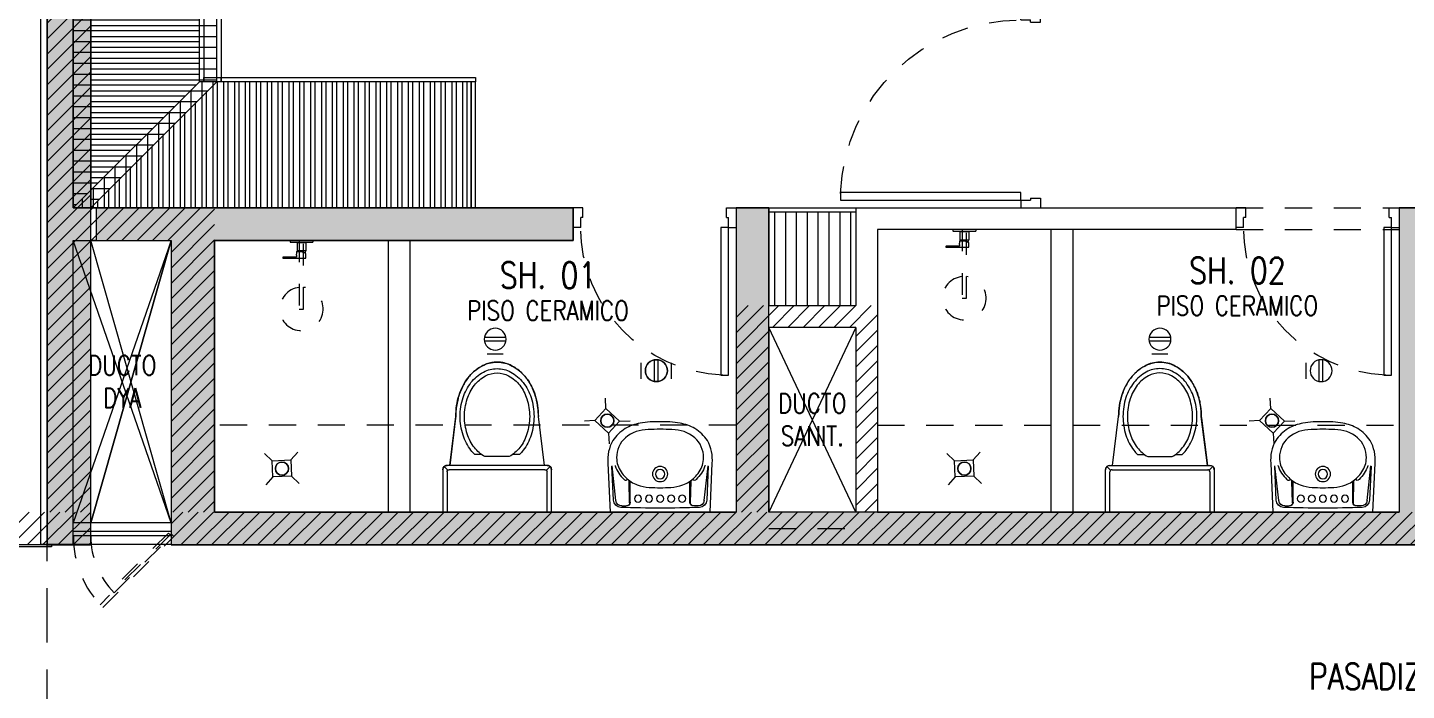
# Model space of a CAD drawing. Header units: millimetres. Extents: x 3738 to 3833, y 1327 to 1657.
# Drawn here: x 3795.41 to 3801.76, y 1488.59 to 1491.64 of the extents above; entities that cross this region are included whole.
import ezdxf
from ezdxf.enums import TextEntityAlignment as Align

# ---------------------------------------------------------------- set-up
doc = ezdxf.new("R2010")
doc.units = ezdxf.units.MM
for name, pattern in [('HIDDEN', [0.375, 0.25, -0.125]), ('HIDDEN2', [0.1875, 0.125, -0.0625]), ('X-REF_DP_Arquitectura$0$HIDDEN', [0.375, 0.25, -0.125])]:
    doc.linetypes.add(name, pattern=pattern)
doc.layers.get('0').update_dxf_attribs({"color": 251, "lineweight": 9})
for name, color, linetype, lineweight in [('A-07', 251, 'Continuous', 13), ('A-LINEAS', 251, 'Continuous', 13), ('A-MOBILIARIO', 251, 'Continuous', 13), ('A-MURO BAJO', 251, 'Continuous', 13), ('A-MUROS', 251, 'Continuous', 13), ('A-PROYECCIONES', 251, 'HIDDEN2', 13), ('A-PROYECCIONES INT.', 251, 'HIDDEN2', 13), ('A-SANITARIOS', 251, 'Continuous', 13), ('A-TEXTO-ACABADO PISO', 251, 'Continuous', 13), ('A-TEXTO-AMBIENTE', 251, 'Continuous', 13), ('A_20_Estructuras', 251, 'Continuous', 13), ('A_30_DispositivosSanit', 251, 'Continuous', 13), ('A_50_TextoAmbiente', 251, 'Continuous', 13), ('A_50_TextoIndicaciones', 251, 'Continuous', 13), ('A_50_Vigas', 251, 'X-REF_DP_Arquitectura$0$HIDDEN', 13), ('A_60_HatchEstructuras', 251, 'Continuous', 13), ('DLP_MOBILIARIO FIJO', 251, 'Continuous', 13), ('MURO CF 120', 251, 'Continuous', 13), ('MURO CF 60', 251, 'Continuous', 13)]:
    doc.layers.add(name, color=color, linetype=linetype, lineweight=lineweight)
doc.styles.add('ROMANS', font='romans.shx', dxfattribs={"width": 0.8})
pattern_1 = [(45, (-21.67, -43.67528), (-0.03535534, 0.03535534), [])]
pattern_2 = [(45, (131.3, -47.8), (-0.035355339, 0.035355339), [])]

# ---------------------------------------------------------------- blocks, each defined once
blk = doc.blocks.new('ESTRUC_P1')
at = {"layer": 'A_60_HatchEstructuras'}
h = blk.add_hatch(color=256, dxfattribs=at)
h.dxf.hatch_style = 1
h.paths.add_polyline_path([(25.5, -2.625), (25.35, -2.625), (25.35, -6.325), (25.5, -6.325)])
h.paths.add_polyline_path([(25.88, -0.625), (26.5, -0.625), (26.5, -0.475), (25.68, -0.475), (25.68, -6.325), (25.88, -6.325)])
h = blk.add_hatch(color=256, dxfattribs=at)
h.dxf.hatch_style = 1
h.paths.add_polyline_path([(26.45, -4.925), (28.1, -4.925), (28.1, -4.775), (25.905, -4.775), (25.905, -4.925), (26.25, -4.925), (26.25, -6.325), (35.65, -6.325), (35.65, -6.175), (32.1, -6.175), (32.1, -4.775), (31.9, -4.775), (31.9, -6.175), (29, -6.175), (29, -4.775), (28.85, -4.775), (28.85, -6.175), (26.45, -6.175)])
h.paths.add_polyline_path([(25.88, -7.675), (28.4, -7.675), (28.4, -9.075), (28.55, -9.075), (28.55, -7.675), (31.9, -7.675), (31.9, -9.075), (32.1, -9.075), (32.1, -7.675), (35.65, -7.675), (35.65, -7.525), (25.68, -7.525), (25.68, -9.075), (27.65, -9.075), (27.65, -8.925), (25.88, -8.925)])
blk.add_lwpolyline([(25.905, -4.925), (25.88, -4.925)])
at = {"elevation": 0}
for points in [[(25.88, -6.225), (26.25, -4.925)], [(26.25, -6.225), (25.88, -4.925)]]:
    blk.add_lwpolyline(points, dxfattribs=at)
at = {"layer": 'A_20_Estructuras'}
for points in [[(25.88, -0.625), (26.5, -0.625), (26.5, -0.475), (25.68, -0.475), (25.68, -6.325), (25.88, -6.325)], [(26.45, -4.925), (28.1, -4.925), (28.1, -4.775), (25.905, -4.775), (25.905, -4.925), (26.25, -4.925), (26.25, -6.325), (35.65, -6.325), (35.65, -6.175), (32.1, -6.175), (32.1, -4.775), (31.9, -4.775), (31.9, -6.175), (29, -6.175), (29, -4.775), (28.85, -4.775), (28.85, -6.175), (26.45, -6.175)]]:
    blk.add_lwpolyline(points, close=True, dxfattribs=at)
at = {"layer": 'A_20_Estructuras', "linetype": 'HIDDEN', "ltscale": 0.5, "elevation": 0}
blk.add_lwpolyline([(29, -6.25), (29.4, -6.25)], dxfattribs=at)
at = {"layer": 'A_50_Vigas'}
for p in [(26.2495, -6.225, 0), (26.25, -6.225, 0)]:
    blk.add_line(p, (25.88, -6.225, 0), dxfattribs=at)
at = {"layer": 'A_50_Vigas', "elevation": 0}
for points in [[(29.4, -5.325), (29, -5.325)], [(29.4, -5.325), (29.4, -6.175)]]:
    blk.add_lwpolyline(points, dxfattribs=at)
at = {"layer": 'A_50_Vigas'}
blk.add_lwpolyline([(25.68, -7.525), (25.68, -6.325)], dxfattribs=at)
blk = doc.blocks.new('*U258')
for p, q in [((0.01, 0.855), (0.01, 0.9)), ((0.1, 0.865), (0.1, 0.9)), ((0.055, 0.855), (0.01, 0.855)), ((0.1, 0.865), (0.055, 0.865)), ((0.055, 0.855), (0.055, 0.865)), ((0.055, 0.045), (0.01, 0.045)), ((0.01, 0.045), (0.01, 0)), ((0.055, 0.045), (0.055, 0.035)), ((0.1, 0.035), (0.055, 0.035)), ((0.1, 0.035), (0.1, 0))]:
    blk.add_line(p, q)
blk.add_lwpolyline([(0.93, 0.07), (0.93, 0.035), (0.1, 0.035), (0.1, 0.07)], close=True)
at = {"color": 7, "linetype": 'HIDDEN2'}
blk.add_arc((0.0995, 0.0339), 0.8311, 2.23015, 89.96723, dxfattribs=at)
blk = doc.blocks.new('ducha marsano')
at = {"linetype": 'HIDDEN2', "ltscale": 0.5, "extrusion": (-4.9425e-10, -7.91123e-10, -1)}
for p, q in [((-0.01, 0), (0.01, 0)), ((0.01, 0), (0.01, -0.3155)), ((-0.0205, -0.08), (-0.0205, -0.0601)), ((-0.0155, -0.058), (-0.0157, -0.058)), ((-0.01, -0.3155), (-0.01, 0)), ((0.0225, -0.0515), (-0.0001, -0.0515)), ((0.0225, -0.0515), (0.0225, -0.0627)), ((0.021, -0.0815), (-0.019, -0.0815)), ((0.025, -0.0815), (0.021, -0.0815)), ((0.0225, -0.0682), (0.0225, -0.077)), ((0.0225, -0.077), (0.025, -0.077)), ((0.025, -0.077), (0.0771, -0.077)), ((0.0771, -0.0815), (0.025, -0.0815)), ((0.0771, -0.077), (0.0816, -0.077)), ((0.0816, -0.0815), (0.0771, -0.0815)), ((0.0816, -0.077), (0.082, -0.077)), ((0.082, -0.0815), (0.0816, -0.0815)), ((0.082, -0.077), (0.084, -0.077)), ((0.084, -0.0815), (0.082, -0.0815)), ((0.0855, -0.0785), (0.0855, -0.08)), ((0.01, -0.3155), (-0.01, -0.3155))]:
    blk.add_line(p, q, dxfattribs=at)
for centre, radius, start, end in [((-0.0004, -0.0462), 0.02, 323.95812, 354.92979), ((0.0004, -0.0462), 0.02, 185.07021, 195.2705), ((0.019, -0.08), 0.0015, 270, 360), ((-0.084, -0.0785), 0.0015, 90, 180), ((-0.084, -0.08), 0.0015, 180, 270), ((0, -0.3155), 0.1, 95.73917, 84.26083)]:
    blk.add_arc(centre, radius, start, end, dxfattribs=at)
at = {"linetype": 'HIDDEN2', "ltscale": 0.5, "extrusion": (-4.94252e-10, -7.91124e-10, -1)}
blk.add_ellipse((0, -0.0515), major_axis=(-0.0225, -0.0095), ratio=0.001448, start_param=0.425436, end_param=1.567366, dxfattribs=at)
at = {"linetype": 'HIDDEN2', "ltscale": 0.5}
for points, degree in [([(-0.0305, 0), (0, 0), (0.0305, 0)], 2), ([(0.0305, 0), (0.0415, 0), (0.0525, 0)], 2), ([(0.0525, 0), (0.0525, -0.0038), (0.0525, -0.0075)], 2), ([(-0.0525, 0), (-0.0525, -0.0038), (-0.0525, -0.0075)], 2), ([(-0.0525, 0), (-0.0415, 0), (-0.0305, 0)], 2), ([(-0.0525, -0.0075), (-0.0525, -0.0075), (-0.0525, -0.0075)], 2), ([(0.0305, -0.008), (0, -0.008), (-0.0305, -0.008)], 2), ([(-0.0215, -0.008), (-0.0215, -0.0093), (-0.0215, -0.0105)], 2), ([(-0.021, -0.011), (-0.007, -0.011), (0.007, -0.011), (0.021, -0.011)], 3), ([(-0.02, -0.011), (-0.02, -0.0294), (-0.02, -0.0477)], 2), ([(-0.0197, -0.048), (0, -0.048), (0.0197, -0.048)], 2), ([(0.02, -0.011), (0.02, -0.0294), (0.02, -0.0477)], 2), ([(0.0215, -0.008), (0.0215, -0.0093), (0.0215, -0.0105)], 2)]:
    blk.add_open_spline(points, degree=degree, dxfattribs=at)
for points, weights in [([(-0.0525, -0.0075), (-0.0525, -0.0075), (-0.0525, -0.0075)], [1, 0.990847086912, 0.982266230892]), ([(-0.052, -0.008), (-0.0525, -0.008), (-0.0525, -0.0075)], [1, 0.707106781193, 1]), ([(-0.0215, -0.0105), (-0.0215, -0.011), (-0.021, -0.011)], [1, 0.70710678154, 1]), ([(-0.02, -0.0477), (-0.02, -0.048), (-0.0197, -0.048)], [1, 0.707106780138, 1]), ([(0.02, -0.0477), (0.02, -0.048), (0.0197, -0.048)], [1, 0.707106779703, 1]), ([(0.0211, -0.011), (0.0211, -0.011), (0.021, -0.011)], [1, 0.992411795776, 1]), ([(0.052, -0.008), (0.0521, -0.008), (0.0521, -0.008)], [1, 0.992411795771, 1])]:
    blk.add_rational_spline(points, weights, degree=2, dxfattribs=at)
for points, knots in [([(-0.0305, -0.008), (-0.0332, -0.008), (-0.0374, -0.008), (-0.0424, -0.008), (-0.0458, -0.008), (-0.0486, -0.008), (-0.0512, -0.008), (-0.052, -0.008), (-0.052, -0.008)], [0, 0, 0, 0, 8.104572, 12.495263, 16.885954, 21.276645, 25.667336, 33.771908, 33.771908, 33.771908, 33.771908]), ([(0.0225, -0.0682), (0.0225, -0.0682), (0.0225, -0.0682), (0.0225, -0.0679), (0.0224, -0.0677), (0.0224, -0.0672), (0.0224, -0.0669), (0.0223, -0.0662), (0.0223, -0.0658), (0.0223, -0.0652), (0.0223, -0.0648), (0.0224, -0.0641), (0.0224, -0.0638), (0.0224, -0.0633), (0.0225, -0.0631), (0.0225, -0.0628), (0.0225, -0.0627), (0.0225, -0.0627)], [0.4148436, 0.4148436, 0.4148436, 0.4148436, 0.5185541, 0.5185541, 0.6222645, 0.6222645, 0.7259759, 0.7259759, 0.8296873, 0.8296873, 0.9333987, 0.9333987, 1.03711, 1.03711, 1.1408205, 1.1408205, 1.2445309, 1.2445309, 1.2445309, 1.2445309]), ([(0.052, -0.008), (0.052, -0.008), (0.0512, -0.008), (0.0486, -0.008), (0.0458, -0.008), (0.0424, -0.008), (0.0374, -0.008), (0.0332, -0.008), (0.0305, -0.008)], [0, 0, 0, 0, 8.104572, 12.495263, 16.885954, 21.276645, 25.667336, 33.771908, 33.771908, 33.771908, 33.771908])]:
    blk.add_open_spline(points, degree=3, knots=knots, dxfattribs=at)
for points, weights, degree, knots in [([(0.0211, -0.011), (0.0211, -0.011), (0.0211, -0.011), (0.0211, -0.011), (0.0214, -0.0109), (0.0215, -0.0107), (0.0215, -0.0105)], [0.918641037743, 0.918640949346, 0.918640860949, 0.918640772552, 0.789223156395, 0.789223156395, 0.918640772552], 3, [0.1238988, 0.1238988, 0.1238988, 0.1238988, 0.1238993, 0.1238993, 0.1238993, 0.78603, 0.78603, 0.78603, 0.78603]), ([(0.0521, -0.008), (0.0521, -0.008), (0.0521, -0.008), (0.0525, -0.0079), (0.0525, -0.0075)], [0.918641037749, 0.918640905153, 0.918640772558, 0.724517853988, 0.918640772558], 2, [0.1238988, 0.1238988, 0.1238988, 0.1238993, 0.1238993, 0.7860311, 0.7860311, 0.7860311])]:
    blk.add_rational_spline(points, weights, degree=degree, knots=knots, dxfattribs=at)
blk = doc.blocks.new('*U281')
for p, q in [((0.01, 0.705), (0.01, 0.75)), ((0.055, 0.705), (0.01, 0.705)), ((0.1, 0.715), (0.055, 0.715)), ((0.055, 0.705), (0.055, 0.715)), ((0.1, 0.715), (0.1, 0.75)), ((0.055, 0.045), (0.01, 0.045)), ((0.01, 0.045), (0.01, 0)), ((0.055, 0.045), (0.055, 0.035)), ((0.1, 0.035), (0.055, 0.035)), ((0.1, 0.035), (0.1, 0))]:
    blk.add_line(p, q)
blk.add_lwpolyline([(0.78, 0.07), (0.78, 0.035), (0.1, 0.035), (0.1, 0.07)], close=True)
at = {"color": 7, "linetype": 'HIDDEN2'}
blk.add_arc((0.0996, 0.0341), 0.6809, 2.23015, 89.96723, dxfattribs=at)
blk = doc.blocks.new('SIFON JET_PLANTA')
for p, q in [((-0.215, 0.2181, 0), (-0.44, 0.19, 0)), ((-0.215, -0.23, 0), (-0.215, 0.23, 0)), ((-0.2091, 0.2441, 0), (-0.1921, 0.2271, 0)), ((-0.195, 0.25, 0), (0, 0.25, 0)), ((-0.195, -0.22, 0), (-0.195, 0.22, 0)), ((-0.185, 0.23, 0), (0, 0.23, 0)), ((0, 0.25, 0), (0, -0.25, 0)), ((-0.265, 0.0718, 0), (-0.265, 0.1028, 0)), ((-0.255, -0.0562, 0), (-0.255, 0.0562, 0)), ((-0.265, -0.1028, 0), (-0.265, -0.0718, 0)), ((-0.215, -0.2181, 0), (-0.44, -0.19, 0)), ((-0.2091, -0.2441, 0), (-0.1921, -0.2271, 0)), ((0, -0.25, 0), (-0.195, -0.25, 0)), ((0, -0.23, 0), (-0.185, -0.23, 0))]:
    blk.add_line(p, q)
at = {"extrusion": (-2.64698e-23, 6.61744e-24, -1)}
for p, q in [((-0.44, 0.19, 0), (-0.4322, 0.191, 0)), ((-0.4322, 0.191, 0), (-0.215, 0.2181, 0)), ((-0.215, 0.2278, 0), (-0.2149, 0.2323, 0)), ((-0.215, 0.2234, 0), (-0.215, 0.2278, 0)), ((-0.215, 0.2181, 0), (-0.215, 0.2234, 0)), ((-0.2149, 0.2323, 0), (-0.2142, 0.2356, 0)), ((-0.2142, 0.2356, 0), (-0.2129, 0.239, 0)), ((-0.2129, 0.239, 0), (-0.211, 0.2419, 0)), ((-0.211, 0.2419, 0), (-0.2091, 0.2441, 0)), ((-0.2091, 0.2441, 0), (-0.2077, 0.2455, 0)), ((-0.2077, 0.2455, 0), (-0.2055, 0.247, 0)), ((-0.2055, 0.247, 0), (-0.2007, 0.2492, 0)), ((-0.2007, 0.2492, 0), (-0.195, 0.25, 0)), ((-0.195, 0.25, 0), (-0.195, 0.25, 0)), ((-0.195, 0.25, 0), (-0.1605, 0.25, 0)), ((-0.1605, 0.25, 0), (-0.0975, 0.25, 0)), ((-0.0975, 0.25, 0), (-0.0323, 0.25, 0)), ((-0.0323, 0.25, 0), (0, 0.25, 0)), ((0, 0.25, 0), (0, -0.25, 0)), ((-0.6299, 0.1235, 0), (-0.6251, 0.1276, 0)), ((-0.6251, 0.1276, 0), (-0.6206, 0.1314, 0)), ((-0.6206, 0.1314, 0), (-0.6168, 0.1344, 0)), ((-0.6168, 0.1344, 0), (-0.6106, 0.1389, 0)), ((-0.6106, 0.1389, 0), (-0.6061, 0.142, 0)), ((-0.6061, 0.142, 0), (-0.6, 0.1461, 0)), ((-0.6, 0.1461, 0), (-0.5963, 0.1484, 0)), ((-0.5963, 0.1484, 0), (-0.5908, 0.1517, 0)), ((-0.5908, 0.1517, 0), (-0.5862, 0.1543, 0)), ((-0.5862, 0.1543, 0), (-0.5794, 0.158, 0)), ((-0.5794, 0.158, 0), (-0.5693, 0.1629, 0)), ((-0.5693, 0.1629, 0), (-0.5517, 0.1703, 0)), ((-0.5517, 0.1703, 0), (-0.5465, 0.1722, 0)), ((-0.5465, 0.1722, 0), (-0.5385, 0.1749, 0)), ((-0.5385, 0.1749, 0), (-0.5346, 0.176, 0)), ((-0.5346, 0.176, 0), (-0.5265, 0.1784, 0)), ((-0.5265, 0.1784, 0), (-0.5216, 0.1797, 0)), ((-0.5216, 0.1797, 0), (-0.5148, 0.1813, 0)), ((-0.5148, 0.1813, 0), (-0.5079, 0.1829, 0)), ((-0.5079, 0.1829, 0), (-0.5016, 0.1842, 0)), ((-0.5016, 0.1842, 0), (-0.4865, 0.1867, 0)), ((-0.4865, 0.1867, 0), (-0.4763, 0.188, 0)), ((-0.4763, 0.188, 0), (-0.4726, 0.1884, 0)), ((-0.4726, 0.1884, 0), (-0.4636, 0.1892, 0)), ((-0.4636, 0.1892, 0), (-0.4549, 0.1897, 0)), ((-0.4549, 0.1897, 0), (-0.449, 0.1899, 0)), ((-0.449, 0.1899, 0), (-0.44, 0.19, 0)), ((-0.6779, 0.0582, 0), (-0.6745, 0.0655, 0)), ((-0.6745, 0.0655, 0), (-0.6722, 0.0699, 0)), ((-0.6745, 0.0655, 0), (-0.6745, 0.0655, 0)), ((-0.6722, 0.0699, 0), (-0.6705, 0.0728, 0)), ((-0.6705, 0.0728, 0), (-0.669, 0.0755, 0)), ((-0.669, 0.0755, 0), (-0.6672, 0.0785, 0)), ((-0.6672, 0.0785, 0), (-0.665, 0.082, 0)), ((-0.665, 0.082, 0), (-0.6634, 0.0845, 0)), ((-0.6634, 0.0845, 0), (-0.6611, 0.088, 0)), ((-0.6611, 0.088, 0), (-0.657, 0.0936, 0)), ((-0.657, 0.0936, 0), (-0.6534, 0.0984, 0)), ((-0.657, 0.0936, 0), (-0.657, 0.0936, 0)), ((-0.6534, 0.0984, 0), (-0.6503, 0.1023, 0)), ((-0.6534, 0.0984, 0), (-0.6534, 0.0984, 0)), ((-0.6503, 0.1023, 0), (-0.6453, 0.108, 0)), ((-0.6453, 0.108, 0), (-0.6386, 0.1152, 0)), ((-0.6386, 0.1152, 0), (-0.6326, 0.121, 0)), ((-0.6326, 0.121, 0), (-0.6299, 0.1235, 0)), ((-0.69, 0, 0), (-0.6899, 0.0044, 0)), ((-0.6899, 0.0044, 0), (-0.6897, 0.0096, 0)), ((-0.6897, 0.0096, 0), (-0.6893, 0.014, 0)), ((-0.6893, 0.014, 0), (-0.6887, 0.0194, 0)), ((-0.6887, 0.0194, 0), (-0.6881, 0.0236, 0)), ((-0.6881, 0.0236, 0), (-0.6872, 0.0284, 0)), ((-0.6881, 0.0236, 0), (-0.6881, 0.0236, 0)), ((-0.6872, 0.0284, 0), (-0.6867, 0.031, 0)), ((-0.6867, 0.031, 0), (-0.6855, 0.0361, 0)), ((-0.6855, 0.0361, 0), (-0.6838, 0.0421, 0)), ((-0.6855, 0.0361, 0), (-0.6855, 0.0361, 0)), ((-0.6838, 0.0421, 0), (-0.6819, 0.048, 0)), ((-0.6838, 0.0421, 0), (-0.6838, 0.0421, 0)), ((-0.6819, 0.048, 0), (-0.6804, 0.0521, 0)), ((-0.6804, 0.0521, 0), (-0.6793, 0.0547, 0)), ((-0.6793, 0.0547, 0), (-0.6779, 0.0582, 0)), ((-0.6899, -0.0065, 0), (-0.69, 0, 0)), ((-0.6896, -0.0111, 0), (-0.6899, -0.0065, 0)), ((-0.6891, -0.0164, 0), (-0.6896, -0.0111, 0)), ((-0.6881, -0.0232, 0), (-0.6891, -0.0164, 0)), ((-0.6876, -0.0264, 0), (-0.6881, -0.0232, 0)), ((-0.687, -0.0296, 0), (-0.6876, -0.0264, 0)), ((-0.6864, -0.0321, 0), (-0.687, -0.0296, 0)), ((-0.6855, -0.0361, 0), (-0.6864, -0.0321, 0)), ((-0.6838, -0.0419, 0), (-0.6855, -0.0361, 0)), ((-0.6827, -0.0457, 0), (-0.6838, -0.0419, 0)), ((-0.6814, -0.0492, 0), (-0.6827, -0.0457, 0)), ((-0.6803, -0.0522, 0), (-0.6814, -0.0492, 0)), ((-0.6792, -0.0551, 0), (-0.6803, -0.0522, 0)), ((-0.6779, -0.0581, 0), (-0.6792, -0.0551, 0)), ((-0.677, -0.0602, 0), (-0.6779, -0.0581, 0)), ((-0.6751, -0.0642, 0), (-0.677, -0.0602, 0)), ((-0.6722, -0.0699, 0), (-0.6751, -0.0642, 0)), ((-0.6706, -0.0727, 0), (-0.6722, -0.0699, 0)), ((-0.6679, -0.0774, 0), (-0.6706, -0.0727, 0)), ((-0.6646, -0.0826, 0), (-0.6679, -0.0774, 0)), ((-0.6623, -0.0862, 0), (-0.6646, -0.0826, 0)), ((-0.6599, -0.0897, 0), (-0.6623, -0.0862, 0)), ((-0.6554, -0.0958, 0), (-0.6599, -0.0897, 0)), ((-0.6494, -0.1032, 0), (-0.6554, -0.0958, 0)), ((-0.6458, -0.1074, 0), (-0.6494, -0.1032, 0)), ((-0.64, -0.1137, 0), (-0.6458, -0.1074, 0)), ((-0.6379, -0.1158, 0), (-0.64, -0.1137, 0)), ((-0.6347, -0.119, 0), (-0.6379, -0.1158, 0)), ((-0.6335, -0.1201, 0), (-0.6347, -0.119, 0)), ((-0.6347, -0.119, 0), (-0.6347, -0.119, 0)), ((-0.6318, -0.1217, 0), (-0.6335, -0.1201, 0)), ((-0.6305, -0.123, 0), (-0.6318, -0.1217, 0)), ((-0.6318, -0.1217, 0), (-0.6318, -0.1217, 0)), ((-0.6288, -0.1244, 0), (-0.6305, -0.123, 0)), ((-0.6276, -0.1255, 0), (-0.6288, -0.1244, 0)), ((-0.6262, -0.1268, 0), (-0.6276, -0.1255, 0)), ((-0.6245, -0.1281, 0), (-0.6262, -0.1268, 0)), ((-0.6235, -0.1291, 0), (-0.6245, -0.1281, 0)), ((-0.6245, -0.1281, 0), (-0.6245, -0.1281, 0)), ((-0.6223, -0.13, 0), (-0.6235, -0.1291, 0)), ((-0.6215, -0.1307, 0), (-0.6223, -0.13, 0)), ((-0.6204, -0.1315, 0), (-0.6215, -0.1307, 0)), ((-0.6193, -0.1324, 0), (-0.6204, -0.1315, 0)), ((-0.6179, -0.1335, 0), (-0.6193, -0.1324, 0)), ((-0.6168, -0.1344, 0), (-0.6179, -0.1335, 0)), ((-0.6153, -0.1355, 0), (-0.6168, -0.1344, 0)), ((-0.6142, -0.1363, 0), (-0.6153, -0.1355, 0)), ((-0.612, -0.1379, 0), (-0.6142, -0.1363, 0)), ((-0.6086, -0.1403, 0), (-0.612, -0.1379, 0)), ((-0.607, -0.1415, 0), (-0.6086, -0.1403, 0)), ((-0.6058, -0.1422, 0), (-0.607, -0.1415, 0)), ((-0.6039, -0.1435, 0), (-0.6058, -0.1422, 0)), ((-0.602, -0.1448, 0), (-0.6039, -0.1435, 0)), ((-0.6004, -0.1458, 0), (-0.602, -0.1448, 0)), ((-0.5987, -0.1469, 0), (-0.6004, -0.1458, 0)), ((-0.5964, -0.1483, 0), (-0.5987, -0.1469, 0)), ((-0.595, -0.1492, 0), (-0.5964, -0.1483, 0)), ((-0.5936, -0.15, 0), (-0.595, -0.1492, 0)), ((-0.5918, -0.1511, 0), (-0.5936, -0.15, 0)), ((-0.5896, -0.1524, 0), (-0.5918, -0.1511, 0)), ((-0.5871, -0.1538, 0), (-0.5896, -0.1524, 0)), ((-0.5833, -0.1559, 0), (-0.5871, -0.1538, 0)), ((-0.5781, -0.1587, 0), (-0.5833, -0.1559, 0)), ((-0.5759, -0.1598, 0), (-0.5781, -0.1587, 0)), ((-0.5738, -0.1608, 0), (-0.5759, -0.1598, 0)), ((-0.5702, -0.1625, 0), (-0.5738, -0.1608, 0)), ((-0.5675, -0.1637, 0), (-0.5702, -0.1625, 0)), ((-0.5659, -0.1645, 0), (-0.5675, -0.1637, 0)), ((-0.5644, -0.1652, 0), (-0.5659, -0.1645, 0)), ((-0.5614, -0.1664, 0), (-0.5644, -0.1652, 0)), ((-0.5598, -0.1671, 0), (-0.5614, -0.1664, 0)), ((-0.5568, -0.1683, 0), (-0.5598, -0.1671, 0)), ((-0.5543, -0.1693, 0), (-0.5568, -0.1683, 0)), ((-0.551, -0.1706, 0), (-0.5543, -0.1693, 0)), ((-0.5491, -0.1713, 0), (-0.551, -0.1706, 0)), ((-0.5465, -0.1722, 0), (-0.5491, -0.1713, 0)), ((-0.5449, -0.1728, 0), (-0.5465, -0.1722, 0)), ((-0.5428, -0.1735, 0), (-0.5449, -0.1728, 0)), ((-0.5412, -0.174, 0), (-0.5428, -0.1735, 0)), ((-0.5385, -0.1749, 0), (-0.5412, -0.174, 0)), ((-0.5352, -0.1759, 0), (-0.5385, -0.1749, 0)), ((-0.5385, -0.1749, 0), (-0.5385, -0.1749, 0)), ((-0.5321, -0.1768, 0), (-0.5352, -0.1759, 0)), ((-0.5296, -0.1775, 0), (-0.5321, -0.1768, 0)), ((-0.5267, -0.1783, 0), (-0.5296, -0.1775, 0)), ((-0.5238, -0.1791, 0), (-0.5267, -0.1783, 0)), ((-0.5267, -0.1783, 0), (-0.5267, -0.1783, 0)), ((-0.5217, -0.1796, 0), (-0.5238, -0.1791, 0)), ((-0.5177, -0.1807, 0), (-0.5217, -0.1796, 0)), ((-0.5151, -0.1813, 0), (-0.5177, -0.1807, 0)), ((-0.5118, -0.1821, 0), (-0.5151, -0.1813, 0)), ((-0.5094, -0.1826, 0), (-0.5118, -0.1821, 0)), ((-0.5066, -0.1832, 0), (-0.5094, -0.1826, 0)), ((-0.5022, -0.184, 0), (-0.5066, -0.1832, 0)), ((-0.4974, -0.1849, 0), (-0.5022, -0.184, 0)), ((-0.495, -0.1854, 0), (-0.4974, -0.1849, 0)), ((-0.4974, -0.1849, 0), (-0.4974, -0.1849, 0)), ((-0.4936, -0.1856, 0), (-0.495, -0.1854, 0)), ((-0.4916, -0.1859, 0), (-0.4936, -0.1856, 0)), ((-0.4884, -0.1864, 0), (-0.4916, -0.1859, 0)), ((-0.4862, -0.1867, 0), (-0.4884, -0.1864, 0)), ((-0.4824, -0.1872, 0), (-0.4862, -0.1867, 0)), ((-0.4812, -0.1874, 0), (-0.4824, -0.1872, 0)), ((-0.4785, -0.1877, 0), (-0.4812, -0.1874, 0)), ((-0.4761, -0.188, 0), (-0.4785, -0.1877, 0)), ((-0.4735, -0.1883, 0), (-0.4761, -0.188, 0)), ((-0.4695, -0.1887, 0), (-0.4735, -0.1883, 0)), ((-0.4651, -0.189, 0), (-0.4695, -0.1887, 0)), ((-0.4639, -0.1891, 0), (-0.4651, -0.189, 0)), ((-0.4651, -0.189, 0), (-0.4651, -0.189, 0)), ((-0.4619, -0.1893, 0), (-0.4639, -0.1891, 0)), ((-0.4592, -0.1894, 0), (-0.4619, -0.1893, 0)), ((-0.4568, -0.1896, 0), (-0.4592, -0.1894, 0)), ((-0.455, -0.1897, 0), (-0.4568, -0.1896, 0)), ((-0.4518, -0.1898, 0), (-0.455, -0.1897, 0)), ((-0.449, -0.1899, 0), (-0.4518, -0.1898, 0)), ((-0.4467, -0.1899, 0), (-0.449, -0.1899, 0)), ((-0.4428, -0.19, 0), (-0.4467, -0.1899, 0)), ((-0.44, -0.19, 0), (-0.4428, -0.19, 0)), ((-0.215, -0.2181, 0), (-0.44, -0.19, 0)), ((-0.215, -0.227, 0), (-0.215, -0.2181, 0)), ((-0.215, -0.23, 0), (-0.215, -0.227, 0)), ((-0.2147, -0.2335, 0), (-0.215, -0.23, 0)), ((-0.2138, -0.2369, 0), (-0.2147, -0.2335, 0)), ((-0.2126, -0.2395, 0), (-0.2138, -0.2369, 0)), ((-0.2138, -0.2369, 0), (-0.2138, -0.2369, 0)), ((-0.2108, -0.2423, 0), (-0.2126, -0.2395, 0)), ((-0.2126, -0.2395, 0), (-0.2126, -0.2395, 0)), ((-0.2091, -0.2441, 0), (-0.2108, -0.2423, 0)), ((-0.2108, -0.2423, 0), (-0.2108, -0.2423, 0)), ((-0.2108, -0.2423, 0), (-0.2108, -0.2423, 0)), ((-0.209, -0.244, 0), (-0.2091, -0.2441, 0)), ((-0.2067, -0.2462, 0), (-0.209, -0.244, 0)), ((-0.209, -0.244, 0), (-0.209, -0.244, 0)), ((-0.2029, -0.2484, 0), (-0.2067, -0.2462, 0)), ((-0.2067, -0.2462, 0), (-0.2067, -0.2462, 0)), ((-0.1995, -0.2495, 0), (-0.2029, -0.2484, 0)), ((-0.2029, -0.2484, 0), (-0.2029, -0.2484, 0)), ((-0.195, -0.25, 0), (-0.1995, -0.2495, 0)), ((0, -0.25, 0), (-0.195, -0.25, 0))]:
    blk.add_line(p, q, dxfattribs=at)
at = {"elevation": 0}
for points in [[(-0.265, 0.1028, 0.0362), (-0.2844, 0.1202, 0.08725), (-0.3535, 0.1565, 0.077598), (-0.44, 0.17, 0.077598), (-0.5265, 0.1565, 0.08725), (-0.5956, 0.1202, 0.105601), (-0.6443, 0.0627, 0.12364), (-0.66, 0, 0.12364), (-0.6443, -0.0627, 0.105601), (-0.5956, -0.1202, 0.08725), (-0.5265, -0.1565, 0.077598), (-0.44, -0.17, 0.077598)], [(-0.255, 0.0562, 0.100268), (-0.2967, 0.1044, 0.08725), (-0.3596, 0.1374, 0.077598), (-0.44, 0.15, 0.077598), (-0.5204, 0.1374, 0.08725), (-0.5833, 0.1044, 0.105601), (-0.6266, 0.0532, 0.12364), (-0.64, 0, 0.12364), (-0.6266, -0.0532, 0.105601), (-0.5833, -0.1044, 0.08725), (-0.5204, -0.1374, 0.077598), (-0.44, -0.15, 0.077598)], [(-0.44, -0.15, 0.077598), (-0.3596, -0.1374, 0.08725), (-0.2967, -0.1044, 0.100268), (-0.255, -0.0562, 0.12364)], [(-0.44, -0.17, 0.077598), (-0.3535, -0.1565, 0.08725), (-0.2844, -0.1202, 0.0362), (-0.265, -0.1028, 0.12364)]]:
    blk.add_lwpolyline(points, format="xyb", dxfattribs=at)
for centre, radius, start, end in [((-0.195, 0.23, 0), 0.02, 90, 180), ((-0.185, 0.22, 0), 0.01, 90, 180), ((-0.4939, -0.0273, 0), 0.203, 127.23483, 151.40883), ((-0.4613, -0.0702, 0), 0.257, 107.47412, 127.23483), ((-0.44, -0.1379, 0), 0.3279, 90, 107.47412), ((-0.544, 0, 0), 0.146, 151.40883, 180), ((-0.544, 0, 0), 0.146, 180, 208.59117), ((-0.4939, 0.0273, 0), 0.203, 208.59117, 232.76517), ((-0.4613, 0.0702, 0), 0.257, 232.76517, 252.52588), ((-0.44, 0.1379, 0), 0.3279, 252.52588, 270), ((-0.195, -0.23, 0), 0.02, 180, 270), ((-0.185, -0.22, 0), 0.01, 180, 270)]:
    blk.add_arc(centre, radius, start, end)
blk = doc.blocks.new('BOWL-ITALGRIF_VARADERO_01')
for p, q in [((-0.2032, -0.1971), (-0.2208, -0.038)), ((0.2032, -0.1971), (0.2208, -0.038)), ((-0.1404, -0.2077), (-0.1424, -0.1083)), ((-0.1375, -0.205), (-0.1375, -0.1117)), ((0.1375, -0.205), (0.1375, -0.1117)), ((0.1404, -0.2077), (0.1424, -0.1083)), ((-0.1753, -0.222), (-0.1544, -0.222)), ((0.1753, -0.222), (0.1544, -0.222))]:
    blk.add_line(p, q)
for points in [[(-0.0917, 0.1589, -0.02989), (-0.0456, 0.1646, -0.007822), (0.0456, 0.1646, -0.02989), (0.0918, 0.1589, -0.091737), (0.1601, 0.1343, -0.112496), (0.2175, 0.0792, -0.147885), (0.2402, -0.0257), (0.23, -0.25), (-0.23, -0.25), (-0.2402, -0.0257, -0.147885), (-0.2175, 0.0792, -0.112496), (-0.1601, 0.1343, -0.091737)], [(-0.0496, -0.1363, -0.062677), (-0.1048, -0.1249, -0.110639), (-0.1576, -0.091, -0.120976), (-0.195, -0.0344, -0.061198), (-0.2, 0, -0.21707), (-0.1593, 0.092, -0.174983), (-0.0545, 0.1298, -0.010618), (0, 0.131, -0.010618), (0.0545, 0.1298, -0.174983), (0.1593, 0.092, -0.21707), (0.2, 0, -0.061198), (0.195, -0.0344, -0.120976), (0.1576, -0.091, -0.110639), (0.1048, -0.1249, -0.062677), (0.0496, -0.1363, -0.017583), (0, -0.138, -0.017583)]]:
    blk.add_lwpolyline(points, format="xyb", close=True)
for points in [[(-0.2216, -0.0381), (-0.2145, -0.1954, 0.390823), (-0.1807, -0.2288, 0.017524), (0.1807, -0.2288, 0.390823), (0.2145, -0.1954), (0.2216, -0.0381)], [(-0.2072, -0.035, 0.005), (-0.2064, -0.038, 0.121292), (-0.166, -0.0996, 0.007977), (-0.1624, -0.1031)], [(0.2072, -0.035, -0.005), (0.2064, -0.038, -0.121292), (0.166, -0.0996, -0.007977), (0.1624, -0.1031)]]:
    blk.add_lwpolyline(points, format="xyb")
for centre, radius in [((0, -0.075), 0.035), ((0, -0.075), 0.0215), ((-0.1015, -0.1885), 0.0165), ((-0.051, -0.1885), 0.0165), ((0, -0.1885), 0.0165), ((0.051, -0.1885), 0.0165), ((0.1015, -0.1885), 0.0165)]:
    blk.add_circle(centre, radius)
for centre, radius, start, end in [((-0.1583, -0.0987), 0.006, 226.64309, 46.64309), ((-0.1404, -0.1083), 0.002, 54.36186, 181.13739), ((-0.1355, -0.1117), 0.002, 56.71088, 180), ((0.1048, -0.1249), 9.094947017729287e-16, 0, 217.6714), ((0.1355, -0.1117), 0.002, 0, 123.28912), ((0.1404, -0.1083), 0.002, 358.86261, 125.63814), ((0.1583, -0.0987), 0.006, 133.35691, 313.35691), ((-0.1753, -0.194), 0.028, 186.31112, 270), ((-0.1545, -0.205), 0.017, 270, 0), ((-0.1544, -0.208), 0.014, 270, 1.13739), ((0.1545, -0.205), 0.017, 180, 270), ((0.1544, -0.208), 0.014, 178.86261, 270), ((0.1753, -0.194), 0.028, 270, 353.68888)]:
    blk.add_arc(centre, radius, start, end)
blk = doc.blocks.new('*U212')
at = {"linetype": 'HIDDEN', "ltscale": 0.2}
for p, q in [((0.3271, 0.3271), (0, 0)), ((0.0127, -0.0127), (0.3392, 0.3138)), ((0, 0), (0.0127, -0.0127))]:
    blk.add_line(p, q, dxfattribs=at)
blk.add_arc((0, 0), 0.4623, 0, 45, dxfattribs=at)
blk = doc.blocks.new('DPTO 75.2')
at = {"layer": 'DLP_MOBILIARIO FIJO'}
h = blk.add_hatch(dxfattribs=at)
h.set_pattern_fill('_USER', color=8, scale=0.05, angle=180, pattern_type=0)
h.set_pattern_definition([(180, (-9864.16571, -3185.47283), (-6e-18, -0.05), [])])
h.paths.add_polyline_path([(10.75, 2.68), (10.75, 1.55), (10.17, 2.13), (10.17, 2.68)])
h = blk.add_hatch(dxfattribs=at)
h.set_pattern_fill('_USER', color=8, scale=0.05, angle=270, pattern_type=0)
h.set_pattern_definition([(270, (-7249.86499, -2426.994796), (0.05, -9e-18), [])])
h.paths.add_polyline_path([(10.75, 1.55), (8.9186, 1.55), (8.9186, 2.13), (10.17, 2.13)])
h = blk.add_hatch(dxfattribs=at)
h.set_pattern_fill('_USER', color=8, scale=0.05, angle=270, pattern_type=0)
h.set_pattern_definition([(270, (7.20001, 1.149994), (0.05, -9e-18), [])])
h.paths.add_polyline_path([(7.55, 1.1), (7.15, 1.1), (7.15, 1.53), (7.55, 1.53)])
at = {"layer": 'A-LINEAS'}
for p, q in [((10.3, 1.4, 0), (10.75, 0.1, 0)), ((10.3, 0.1, 0), (10.75, 1.4, 0)), ((7.15, 0.15, 0), (7.55, 1, 0)), ((7.15, 1, 0), (7.55, 0.15, 0))]:
    blk.add_line(p, q, dxfattribs=at)
at = {"layer": 'A-MOBILIARIO'}
for p, q in [((10.3, 0.06, 0), (10.75, 0.06, 0)), ((10.3, 0.04, 0), (10.75, 0.04, 0))]:
    blk.add_line(p, q, dxfattribs=at)
at = {"layer": 'A-MURO BAJO'}
for p, q in [((6.15, 0.15, 0), (6.15, 1.45, 0)), ((6.25, 0.15, 0), (6.25, 1.45, 0)), ((9.2, 0.15, 0), (9.2, 1.4, 0)), ((9.3, 0.15, 0), (9.3, 1.4, 0)), ((10.3, 0.1, 0), (10.75, 0.1, 0)), ((10.3, 0, 0), (10.75, 0, 0))]:
    blk.add_line(p, q, dxfattribs=at)
at = {"layer": 'A-MUROS'}
for p, q in [((10.75, 1.55, 0), (10.75, 5.7, 0)), ((4.65, 1.55, 0), (4.45, 1.55, 0)), ((4.65, 1.55, 0), (4.65, 0.15, 0)), ((7.15, 1.55, 0), (5.4, 1.55, 0)), ((5.4, 1.45, 0), (5.4, 1.55, 0)), ((7.15, 1.55, 0), (7.15, 1.1, 0)), ((7.55, 1.55, 0), (7.55, 1.1, 0)), ((7.7, 1.55, 0), (7.55, 1.55, 0)), ((7.7, 1.55, 0), (7.7, 0.15, 0)), ((8.45, 1.55, 0), (8.45, 1.4, 0)), ((8.45, 1.55, 0), (10.75, 1.55, 0)), ((5.4, 1.45, 0), (7.05, 1.45, 0)), ((7.05, 1.45, 0), (7.05, 0.15, 0)), ((8.45, 1.4, 0), (10.1, 1.4, 0)), ((10.1, 1.4, 0), (10.1, 0.15, 0)), ((10.75, 1.4, 0), (10.3, 1.4, 0)), ((10.3, 1.4, 0), (10.3, 0, 0)), ((10.75, 0, 0), (10.75, 1.4, 0)), ((7.55, 1.1, 0), (7.15, 1.1, 0)), ((7.15, 1, 0), (7.15, 0.15, 0)), ((7.15, 1, 0), (7.55, 1, 0)), ((7.55, 1, 0), (7.55, 0.15, 0)), ((7.05, 0.15, 0), (4.65, 0.15, 0)), ((7.15, 0.15, 0), (7.55, 0.15, 0)), ((10.1, 0.15, 0), (7.7, 0.15, 0)), ((10.3, 0, 0), (0.9, 0, 0))]:
    blk.add_line(p, q, dxfattribs=at)
at = {"layer": 'A-PROYECCIONES'}
for p, q in [((5.4, 1.55, 0), (4.65, 1.55, 0)), ((5.4, 1.45, 0), (4.65, 1.45, 0)), ((7.05, 0.55, 0), (4.65, 0.55, 0)), ((7.7, 0.55, 0), (10.1, 0.55, 0))]:
    blk.add_line(p, q, dxfattribs=at)
at = {"layer": 'DLP_MOBILIARIO FIJO', "elevation": 0}
for points in [[(10.15, 2.13), (10.17, 2.13), (10.17, 2.68), (10.15, 2.68)], [(8.8986, 2.15), (8.8986, 2.13), (10.15, 2.13), (10.15, 2.15)], [(8.9186, 1.55), (8.8986, 1.55), (8.8986, 2.13), (8.9186, 2.13)], [(7.15, 1.55), (7.15, 1.53), (7.55, 1.53), (7.55, 1.55)]]:
    blk.add_lwpolyline(points, close=True, dxfattribs=at)
at = {"layer": 'DLP_MOBILIARIO FIJO', "color": 8, "elevation": 0}
for points in [[(10.75, 2.68), (10.75, 1.55), (10.17, 2.13), (10.17, 2.68)], [(10.75, 1.55), (8.9186, 1.55), (8.9186, 2.13), (10.17, 2.13)]]:
    blk.add_lwpolyline(points, close=True, dxfattribs=at)
at = {"layer": 'A-MOBILIARIO'}
blk.add_blockref('*U258', (6.29, 1.55, 0), dxfattribs=at)
at = {"layer": 'A-MOBILIARIO', "rotation": 270}
for p in [(4.65, 1.56, 0), (7.7, 1.56, 0)]:
    blk.add_blockref('*U281', p, dxfattribs=at)
at = {"layer": 'A-PROYECCIONES', "ltscale": 0.25, "xscale": -1, "rotation": 180}
blk.add_blockref('*U212', (10.2873, 0.0373, 0), dxfattribs=at)
at = {"layer": 'A-SANITARIOS', "extrusion": (-4.9425e-10, -7.91123e-10, -1), "xscale": -0.9999999999999984, "rotation": 359.9999992996426}
for p in [(-6.65, 1.45, 0), (-9.7, 1.4, 0)]:
    blk.add_blockref('ducha marsano', p, dxfattribs=at)
at = {"layer": 'A-SANITARIOS', "extrusion": (-4.49068e-08, -3.60286e-08, -1), "zscale": -1.000000000000003, "rotation": 270.0000013312232}
blk.add_blockref('SIFON JET_PLANTA', (-5.75, 0.15, 0), dxfattribs=at)
at = {"layer": 'A-SANITARIOS', "extrusion": (-4.49068e-08, 3.60286e-08, 1), "rotation": 270.000001331223}
blk.add_blockref('SIFON JET_PLANTA', (8.8, 0.15, 0), dxfattribs=at)
at = {"layer": 'A-SANITARIOS'}
for p in [(5, 0.4, 0), (8.05, 0.4, 0)]:
    blk.add_blockref('BOWL-ITALGRIF_VARADERO_01', p, dxfattribs=at)
blk = doc.blocks.new('N.03')
at = {"color": 3}
blk.add_lwpolyline([(-0.05, 6.65), (0.2, 6.65), (0.2, 6.64), (-0.05, 6.64)], close=True, dxfattribs=at)
at = {"layer": 'A-MUROS'}
for p, q in [((0.15, 6.65), (0.15, 12.5)), ((0.3, 6.65), (0.15, 6.65))]:
    blk.add_line(p, q, dxfattribs=at)
blk = doc.blocks.new('*U455')
at = {"linetype": 'HIDDEN', "ltscale": 0.2}
for p, q in [((0.2615, 0.2615), (0, 0)), ((0.0127, -0.0127), (0.2736, 0.2482)), ((0, 0), (0.0127, -0.0127))]:
    blk.add_line(p, q, dxfattribs=at)
blk.add_arc((0, 0), 0.3696, 0, 45, dxfattribs=at)
blk = doc.blocks.new('JUNTA2')
at = {"layer": 'DLP_MOBILIARIO FIJO'}
h = blk.add_hatch(dxfattribs=at)
h.set_pattern_fill('_USER', color=8, scale=0.05, angle=180, pattern_type=0)
h.set_pattern_definition([(180, (-9816.035675, -3196.047795), (-6e-18, -0.05), [])])
h.paths.add_polyline_path([(0.28, -3.17), (0.28, -4.3), (0.86, -3.72), (0.86, -3.17)])
h = blk.add_hatch(dxfattribs=at)
h.set_pattern_fill('_USER', color=8, scale=0.05, angle=270, pattern_type=0)
h.set_pattern_definition([(270, (-7201.76499, -2437.56976), (0.05, -9e-18), [])])
h.paths.add_polyline_path([(0.28, -4.3), (2.0314, -4.3), (2.0314, -3.72), (0.86, -3.72)])
at = {"layer": 'A-LINEAS'}
for p, q in [((0.65, -4.45, 0), (0.28, -5.75, 0)), ((0.65, -5.75, 0), (0.28, -4.45, 0))]:
    blk.add_line(p, q, dxfattribs=at)
at = {"layer": 'A-MOBILIARIO'}
for p, q in [((0.65, -5.79, 0), (0.28, -5.79, 0)), ((0.65, -5.81, 0), (0.28, -5.81, 0))]:
    blk.add_line(p, q, dxfattribs=at)
at = {"layer": 'A-MURO BAJO'}
for p, q in [((0.65, -5.75, 0), (0.28, -5.75, 0)), ((0.65, -5.85, 0), (0.28, -5.85, 0))]:
    blk.add_line(p, q, dxfattribs=at)
at = {"layer": 'A-MUROS'}
for p, q in [((0.28, -5.85, 0), (0.28, -4.45, 0)), ((0.28, -4.45, 0), (0.65, -4.45, 0)), ((0.65, -4.45, 0), (0.65, -5.85, 0))]:
    blk.add_line(p, q, dxfattribs=at)
blk.add_lwpolyline([(0.28, -5.85), (0.08, -5.85), (0.08, 0), (0.9, 0), (0.9, -0.15), (0.28, -0.15), (0.28, -4.3), (2.5, -4.3)], dxfattribs=at)
at = {"layer": 'DLP_MOBILIARIO FIJO', "color": 8, "elevation": 0}
for points in [[(0.28, -3.17), (0.28, -4.3), (0.86, -3.72), (0.86, -3.17)], [(0.28, -4.3), (2.0314, -4.3), (2.0314, -3.72), (0.86, -3.72)]]:
    blk.add_lwpolyline(points, close=True, dxfattribs=at)
at = {"layer": 'DLP_MOBILIARIO FIJO', "elevation": 0}
for points in [[(0.88, -3.72), (0.86, -3.72), (0.86, -3.17), (0.88, -3.17)], [(2.0514, -3.7), (2.0514, -3.72), (0.88, -3.72), (0.88, -3.7)]]:
    blk.add_lwpolyline(points, close=True, dxfattribs=at)
at = {"layer": 'A-PROYECCIONES INT.', "ltscale": 0.25, "rotation": 180}
blk.add_blockref('*U455', (0.65, -5.81, 0), dxfattribs=at)
blk = doc.blocks.new('TF_P1')
blk.add_blockref('JUNTA2', (26.95, 10.575))
at = {"xscale": -1}
blk.add_blockref('DPTO 75.2', (37.9, 4.725, 0), dxfattribs=at)
blk.add_blockref('N.03', (26.85, -1.925))
blk = doc.blocks.new('TEXTO AMBIENTES P1')
at = {"layer": 'A-TEXTO-ACABADO PISO', "char_height": 0.09, "attachment_point": 2, "style": 'ROMANS'}
for insert in [(31.1559, -5.1808), (27.9841, -5.2026)]:
    blk.add_mtext_dynamic_manual_height_columns('PISO CERAMICO', width=1.20225, gutter_width=12.5, heights=[0], dxfattribs=dict(at, insert=insert))
at = {"layer": 'A-TEXTO-AMBIENTE', "style": 'ROMANS', "width": 0.8}
for s, p in [('SH. 02', (31.1562, -5.1234)), ('SH. 01', (27.9842, -5.1452)), ('PASADIZO', (31.7898, -6.9918))]:
    blk.add_text(s, height=0.12, dxfattribs=at).set_placement(p, align=Align.CENTER)
blk = doc.blocks.new('TEXTO DUCTOS P1')
at = {"layer": 'A_50_TextoIndicaciones', "char_height": 0.09, "width": 0.4157, "attachment_point": 5, "style": 'ROMANS'}
for s, insert in [('\\pxsm1,t16;DUCTO DYA', (26.025, -5.575)), ('\\pxsm1,t16;DUCTO SANIT.', (29.2, -5.75, 0))]:
    blk.add_mtext(s, dxfattribs=dict(at, insert=insert))
blk = doc.blocks.new('R')
at = {"layer": 'A_30_DispositivosSanit', "linetype": 'Continuous'}
for p, q in [((-0.0083, -0.0497), (-0.0083, 0.0497)), ((0.0083, -0.0497), (0.0083, 0.0497)), ((0.0694, -0.0367), (0.0694, 0.0367))]:
    blk.add_line(p, q, dxfattribs=at)
blk.add_circle((0, 0), 0.0504, dxfattribs=at)
blk = doc.blocks.new('0-sumidero')
for p, q in [((-0.0421, 0.0382), (-0.0763, 0.0724)), ((0.0435, 0.0382), (0.0777, 0.0724)), ((0.0435, 0.0382), (-0.0421, 0.0382)), ((-0.0421, 0.0382), (-0.0421, -0.0369)), ((0.0435, -0.0369), (0.0435, 0.0382)), ((-0.0421, -0.0369), (-0.0763, -0.0711)), ((-0.0421, -0.0369), (0.0435, -0.0369)), ((0.0435, -0.0369), (0.0777, -0.0711))]:
    blk.add_line(p, q)
blk.add_circle((0, 0), 0.0303)
blk = doc.blocks.new('sum')
at = {"layer": 'A_30_DispositivosSanit', "rotation": 45.00000007321594}
blk.add_blockref('0-sumidero', (0, 0), dxfattribs=at)
blk = doc.blocks.new('trampa')
at = {"layer": 'A_30_DispositivosSanit'}
blk.add_circle((0.0015, 0.0015), 0.0303, dxfattribs=at)
blk = doc.blocks.new('is-des-tf_28.02.2025')
at = {"layer": 'A_30_DispositivosSanit', "linetype": 'Continuous', "xscale": -1.000000000000001, "rotation": 90}
for p in [(-14.9585, 5.0704, 0), (-11.9, 5.0704, 0)]:
    blk.add_blockref('R', p, dxfattribs=at)
at = {"layer": 'A_30_DispositivosSanit', "linetype": 'Continuous', "xscale": -1}
for p in [(-14.217, 4.9256, 0), (-11.1585, 4.9256, 0)]:
    blk.add_blockref('R', p, dxfattribs=at)
at = {"layer": 'A_30_DispositivosSanit', "linetype": 'Continuous'}
blk.add_blockref('R', (-14.217, 4.9256, 0), dxfattribs=at)
at = {"layer": 'A_30_DispositivosSanit'}
for p, xscale, rotation in [((-14.443, 4.6955, 0), -1.000000000000001, 182.2809650492279), ((-11.3845, 4.6955, 0), -1.000000000000001, 182.2809650492279), ((-15.9399, 4.475, 0), -1, 47.28096504922812), ((-12.8, 4.475), -1, 47.28096504922812)]:
    blk.add_blockref('sum', p, dxfattribs=dict(at, xscale=xscale, rotation=rotation))
for p, rotation in [((-14.4415, 4.6971, 0), 180), ((-11.383, 4.6971, 0), 180), ((-15.9399, 4.4728, 0), 45.00000000000036), ((-12.8, 4.4728), 45.00000000000036)]:
    blk.add_blockref('trampa', p, dxfattribs=dict(at, rotation=rotation))
blk = doc.blocks.new('TORRE F HATCH CORTAFUEGO')
at = {"layer": 'MURO CF 120'}
h = blk.add_hatch(dxfattribs=at)
h.set_pattern_fill('_USER', color=256, scale=0.05, angle=45, style=0, pattern_type=0)
h.set_pattern_definition(pattern_2)
h.paths.add_polyline_path([(-11.7, 7.6749), (-18.4, 7.675), (-18.4, 7.525), (-11.7, 7.525)])
h.paths.add_polyline_path([(-7.5, 6.9999), (-7.35, 6.9999), (-7.35, 6.85), (-7.5, 6.85)])
h.paths.add_polyline_path([(-39.8499, 6.85), (-40.0005, 6.85), (-40.0005, 7), (-39.8499, 7)])
h = blk.add_hatch(dxfattribs=at)
h.set_pattern_fill('_USER', color=256, scale=0.05, angle=45, style=0, pattern_type=0)
h.set_pattern_definition(pattern_2)
h.paths.add_polyline_path([(-22, 7.525), (-22, 7.675), (-21.47, 7.675), (-21.47, 7.525)])
h = blk.add_hatch(dxfattribs=at)
h.set_pattern_fill('_USER', color=256, scale=0.05, angle=45, style=0, pattern_type=0)
h.set_pattern_definition(pattern_2)
h.paths.add_polyline_path([(-21.1, 7.675), (-21.1, 7.525), (-18.4, 7.525), (-18.4, 7.675)], flags=17)
at = {"layer": 'MURO CF 60'}
h = blk.add_hatch(dxfattribs=at)
h.set_pattern_fill('_USER', color=256, scale=0.05, angle=45, pattern_type=0)
h.set_pattern_definition(pattern_1)
h.paths.add_polyline_path([(-21.6694, 9.0751), (-21.47, 9.0751), (-21.47, 13.375), (-21.6694, 13.375)])
h.paths.add_polyline_path([(-21.47, 6.175), (-21.6697, 6.175), (-21.6697, 0.475), (-21.47, 0.475)])
h = blk.add_hatch(dxfattribs=at)
h.set_pattern_fill('_USER', color=256, scale=0.05, angle=45, pattern_type=0)
h.set_pattern_definition(pattern_1)
h.paths.add_polyline_path([(-20.9, 7.675), (-21.1, 7.675), (-21.1, 9.075), (-20.9, 9.075)])
h.paths.add_polyline_path([(-21.1, 8.925), (-21.67, 8.925), (-21.67, 9.075), (-21.1, 9.075)])
h.paths.add_polyline_path([(-21.47, 8.925), (-21.67, 8.925), (-21.67, 7.675), (-21.47, 7.675)])
h.paths.add_polyline_path([(-26.45, 7.675), (-26.25, 7.675), (-26.25, 9.075), (-26.45, 9.075)])
h.paths.add_polyline_path([(-26.25, 8.925), (-25.8, 8.925), (-25.8, 9.075), (-26.25, 9.075)])
h = blk.add_hatch(dxfattribs=at)
h.set_pattern_fill('_USER', color=256, scale=0.05, angle=45, pattern_type=0)
h.set_pattern_definition(pattern_1)
h.paths.add_polyline_path([(-18.5, 7.675), (-18.5, 8.625), (-17.85, 8.625), (-17.85, 7.675), (-17.95, 7.675), (-17.95, 8.525), (-18.35, 8.525), (-18.35, 7.675)])

msp = doc.modelspace()

# ---------------------------------------------------------------- block references
at = {"color": 251}
msp.add_blockref('ESTRUC_P1', (3769.8221, 1495.5876), dxfattribs=at)

# ---------------------------------------------------------------- next in the draw order: block references
msp.add_blockref('TF_P1', (3768.4721, 1484.5379), dxfattribs=at)

# ---------------------------------------------------------------- next in the draw order: block references
at = {"layer": 'A-07'}
msp.add_blockref('is-des-tf_28.02.2025', (3812.5221, 1485.1379), dxfattribs=at)
at = {"layer": 'A_50_TextoAmbiente'}
msp.add_blockref('TEXTO AMBIENTES P1', (3769.8221, 1495.5879), dxfattribs=at)
at = {"layer": 'A_50_TextoIndicaciones'}
msp.add_blockref('TEXTO DUCTOS P1', (3769.8221, 1495.5879), dxfattribs=at)
at = {"layer": 'MURO CF 120', "color": 251}
msp.add_blockref('TORRE F HATCH CORTAFUEGO', (3817.1721, 1481.7379), dxfattribs=at)

doc.saveas('drawing.dxf')
